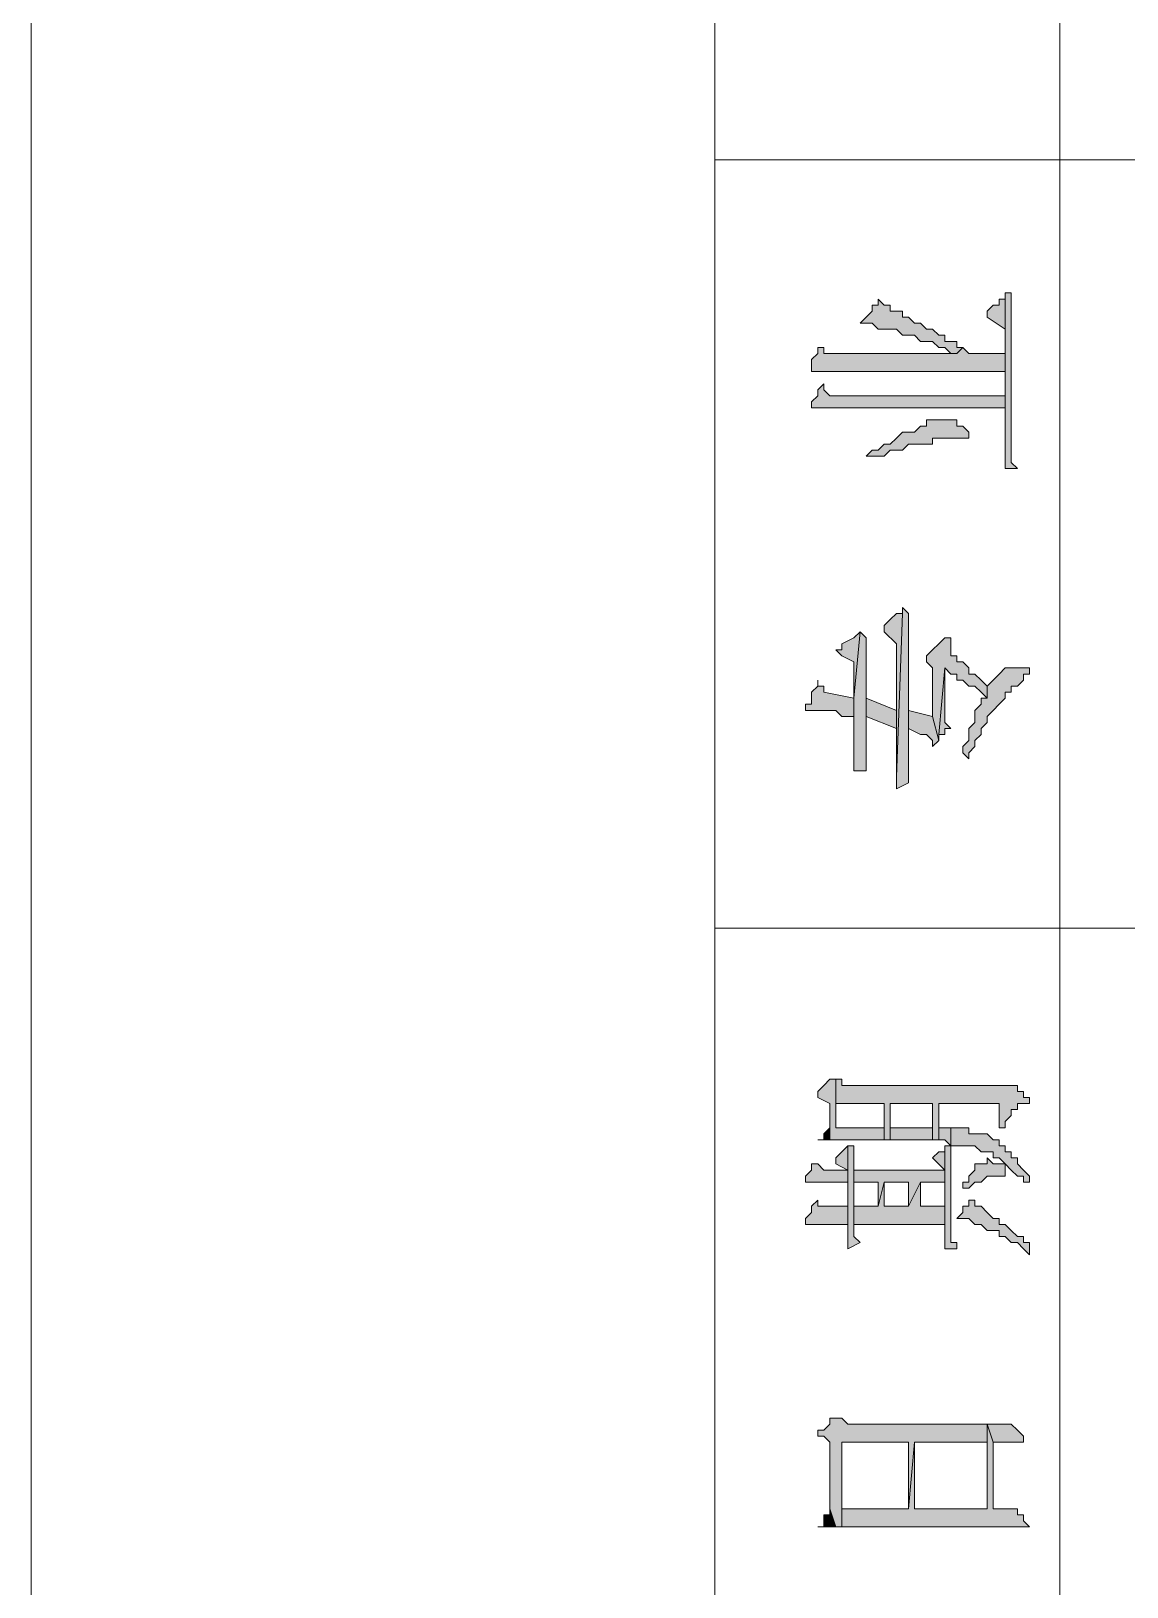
# Model space of a CAD drawing. Header units: millimetres. Extents: x 6 to 291, y 4 to 206.
# Drawn here: x 5.8 to 13.47, y 24.18 to 35.06 of the extents above; entities that cross this region are included whole.
import ezdxf

# ---------------------------------------------------------------- set-up
doc = ezdxf.new("R2010")
doc.units = ezdxf.units.MM
doc.layers.add('C00-00-00', color=7, linetype='Continuous')

msp = doc.modelspace()

# ---------------------------------------------------------------- hatches: boundary and pattern name
at = {"layer": 'C00-00-00'}
h = msp.add_hatch(color=256, dxfattribs=at)
h.dxf.hatch_style = 2
h.paths.add_polyline_path([(12.615333, 32.004006), (12.7, 32.004006), (12.657667, 32.046339), (12.657667, 33.231672), (12.615333, 33.231672), (12.615333, 33.189339)])
h = msp.add_hatch(color=256, dxfattribs=at)
h.dxf.hatch_style = 2
h.paths.add_polyline_path([(11.599333, 33.019997), (11.684, 33.019997), (11.726333, 32.977663), (11.768667, 32.977663), (11.811, 32.977663), (11.853333, 32.977663), (11.895667, 32.93533), (11.938, 32.93533), (11.980333, 32.93533), (12.022667, 32.892997), (12.065, 32.892997), (12.107333, 32.892997), (12.149667, 32.850663), (12.192, 32.850663), (12.234333, 32.80833), (12.276667, 32.80833), (12.319, 32.850663), (12.276667, 32.850663), (12.276667, 32.892997), (12.234333, 32.892997), (12.192, 32.892997), (12.192, 32.93533), (12.149667, 32.93533), (12.107333, 32.977663), (12.065, 32.977663), (12.022667, 33.019997), (11.980333, 33.019997), (11.938, 33.06233), (11.895667, 33.06233), (11.895667, 33.104663), (11.853333, 33.104663), (11.811, 33.104663), (11.811, 33.146997), (11.768667, 33.146997), (11.726333, 33.18933), (11.726333, 33.146997), (11.684, 33.146997), (11.684, 33.104663), (11.641667, 33.06233)])
h = msp.add_hatch(color=256, dxfattribs=at)
h.dxf.hatch_style = 2
h.paths.add_polyline_path([(12.488334, 33.104665), (12.488334, 33.062332), (12.615334, 32.977665), (12.615334, 32.046332), (12.615334, 33.189332), (12.573, 33.189332), (12.573, 33.146999), (12.530667, 33.146999)])
h = msp.add_hatch(color=256, dxfattribs=at)
h.dxf.hatch_style = 2
h.paths.add_polyline_path([(11.260667, 32.681338), (12.615334, 32.681338), (12.615334, 32.512005), (12.615334, 32.427338), (12.615334, 32.808338), (12.361334, 32.808338), (12.319, 32.850672), (12.276667, 32.808338), (11.387667, 32.808338), (11.345334, 32.808338), (11.345334, 32.850672), (11.303, 32.850672), (11.303, 32.808338), (11.260667, 32.766005), (11.260667, 32.723672)])
h = msp.add_hatch(color=256, dxfattribs=at)
h.dxf.hatch_style = 2
h.paths.add_polyline_path([(11.260667, 32.427333), (12.615334, 32.427333), (12.615334, 32.511999), (11.387667, 32.511999), (11.345334, 32.554333), (11.345334, 32.596666), (11.303, 32.554333), (11.303, 32.511999), (11.260667, 32.469666)])
h = msp.add_hatch(color=256, dxfattribs=at)
h.dxf.hatch_style = 2
h.paths.add_polyline_path([(11.641667, 32.088674), (11.684, 32.088674), (11.726333, 32.088674), (11.768667, 32.088674), (11.811, 32.131008), (11.853333, 32.131008), (11.895667, 32.131008), (11.938, 32.173341), (11.980333, 32.173341), (12.107333, 32.173341), (12.107333, 32.215674), (12.361333, 32.215674), (12.361333, 32.258008), (12.319, 32.300341), (12.276667, 32.300341), (12.276667, 32.342674), (12.065, 32.342674), (12.065, 32.300341), (12.022667, 32.300341), (11.980333, 32.258008), (11.938, 32.258008), (11.895667, 32.258008), (11.853333, 32.215674), (11.811, 32.173341), (11.768667, 32.173341), (11.726333, 32.131008), (11.684, 32.131008)])
h = msp.add_hatch(color=256, dxfattribs=at)
h.dxf.hatch_style = 2
h.paths.add_polyline_path([(11.768667, 30.861004), (11.853333, 30.776337), (11.853333, 29.845004), (11.895667, 30.988004), (11.853333, 30.988004), (11.811, 30.94567), (11.768667, 30.903337)])
h = msp.add_hatch(color=256, dxfattribs=at)
h.dxf.hatch_style = 2
h.paths.add_polyline_path([(11.853333, 29.760328), (11.938, 29.802661), (11.938, 30.987995), (11.895666, 31.030328), (11.895666, 30.987995), (11.853333, 29.844995)])
h = msp.add_hatch(color=256, dxfattribs=at)
h.dxf.hatch_style = 2
h.paths.add_polyline_path([(11.43, 30.734009), (11.472334, 30.691675), (11.557, 30.649342), (11.557, 30.395342), (11.599334, 30.861009), (11.557, 30.818675), (11.472334, 30.776342), (11.472334, 30.734009)])
h = msp.add_hatch(color=256, dxfattribs=at)
h.dxf.hatch_style = 2
h.paths.add_polyline_path([(11.557, 29.887339), (11.641667, 29.887339), (11.641667, 30.818672), (11.599333, 30.861006), (11.557, 30.395339)])
h = msp.add_hatch(color=256, dxfattribs=at)
h.dxf.hatch_style = 2
h.paths.add_polyline_path([(12.064999, 30.691666), (12.064999, 30.649333), (12.107333, 30.607), (12.107333, 30.268333), (12.149666, 30.099), (12.149666, 30.141333), (12.191999, 30.607), (12.234333, 30.564666), (12.276666, 30.564666), (12.276666, 30.522333), (12.318999, 30.522333), (12.361333, 30.48), (12.403666, 30.48), (12.445999, 30.437666), (12.488333, 30.395333), (12.488333, 30.48), (12.445999, 30.522333), (12.403666, 30.564666), (12.361333, 30.564666), (12.361333, 30.607), (12.318999, 30.649333), (12.276666, 30.649333), (12.276666, 30.691666), (12.234333, 30.691666), (12.234333, 30.734), (12.234333, 30.818666), (12.191999, 30.818666), (12.149666, 30.776333), (12.107333, 30.734)])
h = msp.add_hatch(color=256, dxfattribs=at)
h.dxf.hatch_style = 2
h.paths.add_polyline_path([(12.149666, 30.141329), (12.191999, 30.141329), (12.191999, 30.183662), (12.234333, 30.183662), (12.191999, 30.225995), (12.191999, 30.606995)])
h = msp.add_hatch(color=256, dxfattribs=at)
h.dxf.hatch_style = 2
h.paths.add_polyline_path([(12.319, 30.014334), (12.361334, 29.972001), (12.361334, 30.014334), (12.403667, 30.056667), (12.403667, 30.099001), (12.446, 30.141334), (12.446, 30.183667), (12.488334, 30.226001), (12.488334, 30.268334), (12.530667, 30.310667), (12.573, 30.353001), (12.615334, 30.395334), (12.615334, 30.437667), (12.657667, 30.437667), (12.657667, 30.480001), (12.7, 30.480001), (12.742334, 30.522334), (12.742334, 30.564667), (12.784667, 30.564667), (12.784667, 30.607001), (12.742334, 30.607001), (12.657667, 30.607001), (12.615334, 30.607001), (12.573, 30.564667), (12.530667, 30.522334), (12.488334, 30.480001), (12.488334, 30.437667), (12.488334, 30.480001), (12.488334, 30.395334), (12.446, 30.395334), (12.446, 30.353001), (12.403667, 30.310667), (12.403667, 30.268334), (12.403667, 30.226001), (12.361334, 30.183667), (12.361334, 30.141334), (12.361334, 30.099001), (12.319, 30.056667)])
h = msp.add_hatch(color=256, dxfattribs=at)
h.dxf.hatch_style = 2
h.paths.add_polyline_path([(11.218334, 30.310666), (11.303001, 30.310666), (11.345334, 30.310666), (11.430001, 30.310666), (11.472334, 30.268333), (11.514667, 30.268333), (11.557001, 30.268333), (11.557001, 29.929666), (11.557001, 30.395333), (11.345334, 30.437666), (11.345334, 30.479999), (11.303001, 30.479999), (11.303001, 30.522333), (11.303001, 30.479999), (11.260667, 30.437666), (11.260667, 30.395333), (11.260667, 30.352999), (11.218334, 30.352999)])
h = msp.add_hatch(color=256, dxfattribs=at)
h.dxf.hatch_style = 2
h.paths.add_polyline_path([(11.641667, 30.395334), (11.641667, 30.26834), (11.853333, 30.183671), (11.853333, 30.310666)])
h = msp.add_hatch(color=256, dxfattribs=at)
h.dxf.hatch_style = 2
h.paths.add_polyline_path([(11.938, 30.310666), (11.938, 30.183666), (12.022666, 30.141333), (12.065, 30.141333), (12.107333, 30.098999), (12.107333, 30.056666), (12.149666, 30.098999), (12.107333, 30.268333)])
h = msp.add_hatch(color=256, dxfattribs=at)
h.dxf.hatch_style = 2
h.paths.add_polyline_path([(11.303, 27.601335), (11.387667, 27.559002), (11.387667, 27.305002), (11.43, 27.305002), (11.768667, 27.305002), (11.768667, 27.389669), (11.514667, 27.389669), (11.472334, 27.389669), (11.43, 27.389669), (11.43, 27.559002), (11.43, 27.728335), (11.387667, 27.728335), (11.345334, 27.686002), (11.303, 27.643669)])
h = msp.add_hatch(color=256, dxfattribs=at)
h.dxf.hatch_style = 2
h.paths.add_polyline_path([(11.43, 27.72833), (11.43, 27.558997), (11.768667, 27.558997), (11.768667, 27.389663), (11.768667, 27.304997), (11.811, 27.304997), (11.811, 27.558997), (12.107334, 27.558997), (12.107334, 27.389663), (12.107334, 27.304997), (12.149667, 27.304997), (12.149667, 27.558997), (12.573, 27.558997), (12.573, 27.389663), (12.615334, 27.389663), (12.615334, 27.431997), (12.657667, 27.47433), (12.657667, 27.516663), (12.7, 27.516663), (12.7, 27.558997), (12.742334, 27.558997), (12.784667, 27.558997), (12.784667, 27.60133), (12.742334, 27.60133), (12.742334, 27.643663), (12.7, 27.643663), (12.7, 27.685997), (12.657667, 27.685997), (11.472334, 27.685997), (11.472334, 27.72833)])
h = msp.add_hatch(color=256, dxfattribs=at)
h.dxf.hatch_style = 2
h.paths.add_polyline_path([(11.811, 27.305003), (12.107333, 27.305003), (12.107333, 27.389672), (11.811, 27.389672), (11.811, 27.559009)])
h = msp.add_hatch(color=256, dxfattribs=at)
h.dxf.hatch_style = 2
h.paths.add_polyline_path([(12.149666, 27.305003), (12.191999, 27.305003), (12.234333, 27.26267), (12.234333, 27.38967), (12.191999, 27.38967), (12.149666, 27.38967), (12.149666, 27.559003)])
h = msp.add_hatch(color=256, dxfattribs=at)
h.dxf.hatch_style = 2
h.paths.add_polyline_path([(12.573, 27.389672), (12.573, 27.516666), (12.573, 27.47434)])
h = msp.add_hatch(color=256, dxfattribs=at)
h.dxf.hatch_style = 2
h.paths.add_polyline_path([(11.303, 27.305003), (11.387667, 27.305003), (11.387667, 27.432003), (11.387667, 27.38967), (11.345334, 27.347336), (11.345334, 27.305003)])
h = msp.add_hatch(color=256, dxfattribs=at)
h.dxf.hatch_style = 2
h.paths.add_polyline_path([(12.192001, 26.543002), (12.276667, 26.543002), (12.276667, 26.585335), (12.234334, 26.585335), (12.234334, 27.389669), (12.234334, 27.262669), (12.192001, 27.262669), (12.192001, 26.839335)])
h = msp.add_hatch(color=256, dxfattribs=at)
h.dxf.hatch_style = 2
h.paths.add_polyline_path([(12.234334, 27.389672), (12.234334, 27.262672), (12.276667, 27.262672), (12.361334, 27.262672), (12.403667, 27.262672), (12.446001, 27.220338), (12.488334, 27.220338), (12.530667, 27.220338), (12.530667, 27.178005), (12.573001, 27.178005), (12.615334, 27.135672), (12.657667, 27.093338), (12.700001, 27.051005), (12.742334, 27.051005), (12.742334, 27.008672), (12.784667, 27.008672), (12.784667, 27.051005), (12.742334, 27.093338), (12.700001, 27.135672), (12.700001, 27.178005), (12.657667, 27.178005), (12.657667, 27.220338), (12.615334, 27.220338), (12.615334, 27.262672), (12.573001, 27.262672), (12.573001, 27.305005), (12.530667, 27.305005), (12.488334, 27.347338), (12.446001, 27.347338), (12.361334, 27.347338), (12.361334, 27.389672)])
h = msp.add_hatch(color=256, dxfattribs=at)
h.dxf.hatch_style = 2
h.paths.add_polyline_path([(11.43, 27.178008), (11.43, 27.135675), (11.514667, 27.093342), (11.514667, 27.262675), (11.472334, 27.220342)])
h = msp.add_hatch(color=256, dxfattribs=at)
h.dxf.hatch_style = 2
h.paths.add_polyline_path([(11.514667, 26.543002), (11.599333, 26.585335), (11.557, 26.627669), (11.557, 27.262669), (11.514667, 27.262669), (11.514667, 27.093335), (11.514667, 26.585335)])
h = msp.add_hatch(color=256, dxfattribs=at)
h.dxf.hatch_style = 2
h.paths.add_polyline_path([(12.107333, 27.178008), (12.191999, 27.093342), (12.191999, 26.839342), (12.191999, 27.262675), (12.191999, 27.220342), (12.149666, 27.220342)])
h = msp.add_hatch(color=256, dxfattribs=at)
h.dxf.hatch_style = 2
h.paths.add_polyline_path([(11.218334, 27.008671), (11.514667, 27.008671), (11.514667, 26.839338), (11.514667, 26.627671), (11.514667, 27.093338), (11.345334, 27.093338), (11.303001, 27.135671), (11.260667, 27.135671), (11.260667, 27.093338), (11.218334, 27.051004)])
h = msp.add_hatch(color=256, dxfattribs=at)
h.dxf.hatch_style = 2
h.paths.add_polyline_path([(12.319, 26.966329), (12.361334, 26.966329), (12.403667, 27.008662), (12.446, 27.008662), (12.488334, 27.050995), (12.530667, 27.050995), (12.615334, 27.050995), (12.615334, 27.093329), (12.615334, 27.135662), (12.573, 27.135662), (12.530667, 27.135662), (12.488334, 27.177995), (12.488334, 27.135662), (12.446, 27.135662), (12.403667, 27.135662), (12.403667, 27.093329), (12.361334, 27.050995), (12.361334, 27.008662), (12.319, 27.008662)])
h = msp.add_hatch(color=256, dxfattribs=at)
h.dxf.hatch_style = 2
h.paths.add_polyline_path([(11.557, 27.09334), (11.557, 26.71234), (11.557, 27.008673), (11.726333, 27.008673), (11.726333, 26.83934), (11.768667, 27.008673), (11.938, 27.008673), (11.938, 26.83934), (12.022667, 27.008673), (12.192, 27.008673), (12.192, 27.09334)])
h = msp.add_hatch(color=256, dxfattribs=at)
h.dxf.hatch_style = 2
h.paths.add_polyline_path([(11.557, 26.712339), (12.192, 26.712339), (12.192, 26.585339), (12.192, 26.839339), (12.022667, 26.839339), (12.022667, 27.008672), (11.938, 26.839339), (11.768667, 26.839339), (11.768667, 27.008672), (11.726333, 26.839339), (11.557, 26.839339), (11.557, 27.008672)])
h = msp.add_hatch(color=256, dxfattribs=at)
h.dxf.hatch_style = 2
h.paths.add_polyline_path([(11.218334, 26.712339), (11.514667, 26.712339), (11.514667, 26.839339), (11.345334, 26.839339), (11.303001, 26.839339), (11.303001, 26.881672), (11.260667, 26.839339), (11.260667, 26.797006), (11.218334, 26.754672)])
h = msp.add_hatch(color=256, dxfattribs=at)
h.dxf.hatch_style = 2
h.paths.add_polyline_path([(12.276667, 26.754665), (12.319001, 26.754665), (12.361334, 26.754665), (12.403667, 26.712332), (12.446001, 26.712332), (12.488334, 26.669999), (12.530667, 26.669999), (12.573001, 26.669999), (12.573001, 26.627665), (12.615334, 26.627665), (12.657667, 26.585332), (12.700001, 26.585332), (12.742334, 26.542999), (12.784667, 26.500665), (12.784667, 26.542999), (12.784667, 26.585332), (12.742334, 26.585332), (12.742334, 26.627665), (12.700001, 26.627665), (12.657667, 26.669999), (12.615334, 26.712332), (12.573001, 26.712332), (12.573001, 26.754665), (12.530667, 26.754665), (12.488334, 26.796999), (12.446001, 26.839332), (12.403667, 26.839332), (12.403667, 26.881665), (12.361334, 26.881665), (12.361334, 26.839332), (12.319001, 26.839332), (12.319001, 26.796999)])
h = msp.add_hatch(color=256, dxfattribs=at)
h.dxf.hatch_style = 2
h.paths.add_polyline_path([(11.303, 25.230663), (11.345334, 25.230663), (11.387667, 25.188329), (11.387667, 24.722663), (11.43, 24.595663), (11.472334, 24.595663), (11.472334, 25.188329), (11.938, 25.188329), (11.938, 24.722663), (11.980334, 25.188329), (12.488334, 25.188329), (12.488334, 24.722663), (12.488334, 25.315329), (11.514667, 25.315329), (11.472334, 25.357663), (11.43, 25.357663), (11.387667, 25.357663), (11.387667, 25.315329), (11.345334, 25.272996), (11.303, 25.272996)])
h = msp.add_hatch(color=256, dxfattribs=at)
h.dxf.hatch_style = 2
h.paths.add_polyline_path([(11.472334, 24.595672), (12.784667, 24.595672), (12.742334, 24.638006), (12.742334, 24.680339), (12.7, 24.680339), (12.7, 24.722672), (12.530667, 24.722672), (12.530667, 25.188339), (12.488334, 25.315339), (12.488334, 24.722672), (11.980334, 24.722672), (11.980334, 25.188339), (11.938, 24.722672), (11.472334, 24.722672), (11.472334, 25.188339)])
h = msp.add_hatch(color=256, dxfattribs=at)
h.dxf.hatch_style = 2
h.paths.add_polyline_path([(12.488334, 25.315331), (12.530667, 25.188331), (12.742334, 25.188331), (12.742334, 25.230665), (12.7, 25.272998), (12.657667, 25.315331)])
h = msp.add_hatch(color=256, dxfattribs=at)
h.dxf.hatch_style = 2
h.paths.add_polyline_path([(11.303, 24.595672), (11.43, 24.595672), (11.387667, 24.722672), (11.387667, 24.680339), (11.345334, 24.680339), (11.345334, 24.638006), (11.345334, 24.595672)])

# ---------------------------------------------------------------- linework, layer by layer
at = {"layer": 'C00-00-00', "lineweight": 15}
for points in [[(291.126319, 205.740002), (5.799667, 205.740002), (5.799667, 3.979343), (291.126319, 3.979343)], [(10.583333, 28.786663), (10.583333, 48.810328)], [(12.996333, 28.786663), (12.996333, 48.810328)], [(17.779999, 34.162999), (10.583333, 34.162999)], [(10.583333, 8.762999), (10.583333, 28.786663)], [(17.779999, 28.786663), (10.583333, 28.786663)], [(17.779999, 28.786663), (10.583333, 28.786663)], [(12.996333, 8.762999), (12.996333, 28.786663)]]:
    msp.add_lwpolyline(points, dxfattribs=at)
at = {"layer": 'C00-00-00', "lineweight": 13}
for points in [[(12.615333, 32.004006), (12.7, 32.004006), (12.657667, 32.046339), (12.657667, 33.231672), (12.615333, 33.231672), (12.615333, 33.189339)], [(11.599333, 33.019997), (11.684, 33.019997), (11.726333, 32.977663), (11.768667, 32.977663), (11.811, 32.977663), (11.853333, 32.977663), (11.895667, 32.93533), (11.938, 32.93533), (11.980333, 32.93533), (12.022667, 32.892997), (12.065, 32.892997), (12.107333, 32.892997), (12.149667, 32.850663), (12.192, 32.850663), (12.234333, 32.80833), (12.276667, 32.80833), (12.319, 32.850663), (12.276667, 32.850663), (12.276667, 32.892997), (12.234333, 32.892997), (12.192, 32.892997), (12.192, 32.93533), (12.149667, 32.93533), (12.107333, 32.977663), (12.065, 32.977663), (12.022667, 33.019997), (11.980333, 33.019997), (11.938, 33.06233), (11.895667, 33.06233), (11.895667, 33.104663), (11.853333, 33.104663), (11.811, 33.104663), (11.811, 33.146997), (11.768667, 33.146997), (11.726333, 33.18933), (11.726333, 33.146997), (11.684, 33.146997), (11.684, 33.104663), (11.641667, 33.06233)], [(12.488334, 33.104665), (12.488334, 33.062332), (12.615334, 32.977665), (12.615334, 32.046332), (12.615334, 33.189332), (12.573, 33.189332), (12.573, 33.146999), (12.530667, 33.146999)], [(11.260667, 32.681338), (12.615334, 32.681338), (12.615334, 32.512005), (12.615334, 32.427338), (12.615334, 32.808338), (12.361334, 32.808338), (12.319, 32.850672), (12.276667, 32.808338), (11.387667, 32.808338), (11.345334, 32.808338), (11.345334, 32.850672), (11.303, 32.850672), (11.303, 32.808338), (11.260667, 32.766005), (11.260667, 32.723672)], [(11.260667, 32.427333), (12.615334, 32.427333), (12.615334, 32.511999), (11.387667, 32.511999), (11.345334, 32.554333), (11.345334, 32.596666), (11.303, 32.554333), (11.303, 32.511999), (11.260667, 32.469666)], [(11.641667, 32.088674), (11.684, 32.088674), (11.726333, 32.088674), (11.768667, 32.088674), (11.811, 32.131008), (11.853333, 32.131008), (11.895667, 32.131008), (11.938, 32.173341), (11.980333, 32.173341), (12.107333, 32.173341), (12.107333, 32.215674), (12.361333, 32.215674), (12.361333, 32.258008), (12.319, 32.300341), (12.276667, 32.300341), (12.276667, 32.342674), (12.065, 32.342674), (12.065, 32.300341), (12.022667, 32.300341), (11.980333, 32.258008), (11.938, 32.258008), (11.895667, 32.258008), (11.853333, 32.215674), (11.811, 32.173341), (11.768667, 32.173341), (11.726333, 32.131008), (11.684, 32.131008)], [(11.768667, 30.861004), (11.853333, 30.776337), (11.853333, 29.845004), (11.895667, 30.988004), (11.853333, 30.988004), (11.811, 30.94567), (11.768667, 30.903337)], [(11.853333, 29.760328), (11.938, 29.802661), (11.938, 30.987995), (11.895666, 31.030328), (11.895666, 30.987995), (11.853333, 29.844995)], [(11.43, 30.734009), (11.472334, 30.691675), (11.557, 30.649342), (11.557, 30.395342), (11.599334, 30.861009), (11.557, 30.818675), (11.472334, 30.776342), (11.472334, 30.734009)], [(11.557, 29.887339), (11.641667, 29.887339), (11.641667, 30.818672), (11.599333, 30.861006), (11.557, 30.395339)], [(12.064999, 30.691666), (12.064999, 30.649333), (12.107333, 30.607), (12.107333, 30.268333), (12.149666, 30.099), (12.149666, 30.141333), (12.191999, 30.607), (12.234333, 30.564666), (12.276666, 30.564666), (12.276666, 30.522333), (12.318999, 30.522333), (12.361333, 30.48), (12.403666, 30.48), (12.445999, 30.437666), (12.488333, 30.395333), (12.488333, 30.48), (12.445999, 30.522333), (12.403666, 30.564666), (12.361333, 30.564666), (12.361333, 30.607), (12.318999, 30.649333), (12.276666, 30.649333), (12.276666, 30.691666), (12.234333, 30.691666), (12.234333, 30.734), (12.234333, 30.818666), (12.191999, 30.818666), (12.149666, 30.776333), (12.107333, 30.734)], [(12.149666, 30.141329), (12.191999, 30.141329), (12.191999, 30.183662), (12.234333, 30.183662), (12.191999, 30.225995), (12.191999, 30.606995)], [(12.319, 30.014334), (12.361334, 29.972001), (12.361334, 30.014334), (12.403667, 30.056667), (12.403667, 30.099001), (12.446, 30.141334), (12.446, 30.183667), (12.488334, 30.226001), (12.488334, 30.268334), (12.530667, 30.310667), (12.573, 30.353001), (12.615334, 30.395334), (12.615334, 30.437667), (12.657667, 30.437667), (12.657667, 30.480001), (12.7, 30.480001), (12.742334, 30.522334), (12.742334, 30.564667), (12.784667, 30.564667), (12.784667, 30.607001), (12.742334, 30.607001), (12.657667, 30.607001), (12.615334, 30.607001), (12.573, 30.564667), (12.530667, 30.522334), (12.488334, 30.480001), (12.488334, 30.437667), (12.488334, 30.480001), (12.488334, 30.395334), (12.446, 30.395334), (12.446, 30.353001), (12.403667, 30.310667), (12.403667, 30.268334), (12.403667, 30.226001), (12.361334, 30.183667), (12.361334, 30.141334), (12.361334, 30.099001), (12.319, 30.056667)], [(11.218334, 30.310666), (11.303001, 30.310666), (11.345334, 30.310666), (11.430001, 30.310666), (11.472334, 30.268333), (11.514667, 30.268333), (11.557001, 30.268333), (11.557001, 29.929666), (11.557001, 30.395333), (11.345334, 30.437666), (11.345334, 30.479999), (11.303001, 30.479999), (11.303001, 30.522333), (11.303001, 30.479999), (11.260667, 30.437666), (11.260667, 30.395333), (11.260667, 30.352999), (11.218334, 30.352999)], [(11.641667, 30.395334), (11.641667, 30.26834), (11.853333, 30.183671), (11.853333, 30.310666)], [(11.938, 30.310666), (11.938, 30.183666), (12.022666, 30.141333), (12.065, 30.141333), (12.107333, 30.098999), (12.107333, 30.056666), (12.149666, 30.098999), (12.107333, 30.268333)], [(11.303, 27.601335), (11.387667, 27.559002), (11.387667, 27.305002), (11.43, 27.305002), (11.768667, 27.305002), (11.768667, 27.389669), (11.514667, 27.389669), (11.472334, 27.389669), (11.43, 27.389669), (11.43, 27.559002), (11.43, 27.728335), (11.387667, 27.728335), (11.345334, 27.686002), (11.303, 27.643669)], [(11.43, 27.72833), (11.43, 27.558997), (11.768667, 27.558997), (11.768667, 27.389663), (11.768667, 27.304997), (11.811, 27.304997), (11.811, 27.558997), (12.107334, 27.558997), (12.107334, 27.389663), (12.107334, 27.304997), (12.149667, 27.304997), (12.149667, 27.558997), (12.573, 27.558997), (12.573, 27.389663), (12.615334, 27.389663), (12.615334, 27.431997), (12.657667, 27.47433), (12.657667, 27.516663), (12.7, 27.516663), (12.7, 27.558997), (12.742334, 27.558997), (12.784667, 27.558997), (12.784667, 27.60133), (12.742334, 27.60133), (12.742334, 27.643663), (12.7, 27.643663), (12.7, 27.685997), (12.657667, 27.685997), (11.472334, 27.685997), (11.472334, 27.72833)], [(11.811, 27.305003), (12.107333, 27.305003), (12.107333, 27.389672), (11.811, 27.389672), (11.811, 27.559009)], [(12.149666, 27.305003), (12.191999, 27.305003), (12.234333, 27.26267), (12.234333, 27.38967), (12.191999, 27.38967), (12.149666, 27.38967), (12.149666, 27.559003)], [(12.573, 27.389672), (12.573, 27.516666), (12.573, 27.47434)], [(11.303, 27.305003), (11.387667, 27.305003), (11.387667, 27.432003), (11.387667, 27.38967), (11.345334, 27.347336), (11.345334, 27.305003)], [(12.192001, 26.543002), (12.276667, 26.543002), (12.276667, 26.585335), (12.234334, 26.585335), (12.234334, 27.389669), (12.234334, 27.262669), (12.192001, 27.262669), (12.192001, 26.839335)], [(12.234334, 27.389672), (12.234334, 27.262672), (12.276667, 27.262672), (12.361334, 27.262672), (12.403667, 27.262672), (12.446001, 27.220338), (12.488334, 27.220338), (12.530667, 27.220338), (12.530667, 27.178005), (12.573001, 27.178005), (12.615334, 27.135672), (12.657667, 27.093338), (12.700001, 27.051005), (12.742334, 27.051005), (12.742334, 27.008672), (12.784667, 27.008672), (12.784667, 27.051005), (12.742334, 27.093338), (12.700001, 27.135672), (12.700001, 27.178005), (12.657667, 27.178005), (12.657667, 27.220338), (12.615334, 27.220338), (12.615334, 27.262672), (12.573001, 27.262672), (12.573001, 27.305005), (12.530667, 27.305005), (12.488334, 27.347338), (12.446001, 27.347338), (12.361334, 27.347338), (12.361334, 27.389672)], [(11.43, 27.178008), (11.43, 27.135675), (11.514667, 27.093342), (11.514667, 27.262675), (11.472334, 27.220342)], [(11.514667, 26.543002), (11.599333, 26.585335), (11.557, 26.627669), (11.557, 27.262669), (11.514667, 27.262669), (11.514667, 27.093335), (11.514667, 26.585335)], [(12.107333, 27.178008), (12.191999, 27.093342), (12.191999, 26.839342), (12.191999, 27.262675), (12.191999, 27.220342), (12.149666, 27.220342)], [(11.218334, 27.008671), (11.514667, 27.008671), (11.514667, 26.839338), (11.514667, 26.627671), (11.514667, 27.093338), (11.345334, 27.093338), (11.303001, 27.135671), (11.260667, 27.135671), (11.260667, 27.093338), (11.218334, 27.051004)], [(12.319, 26.966329), (12.361334, 26.966329), (12.403667, 27.008662), (12.446, 27.008662), (12.488334, 27.050995), (12.530667, 27.050995), (12.615334, 27.050995), (12.615334, 27.093329), (12.615334, 27.135662), (12.573, 27.135662), (12.530667, 27.135662), (12.488334, 27.177995), (12.488334, 27.135662), (12.446, 27.135662), (12.403667, 27.135662), (12.403667, 27.093329), (12.361334, 27.050995), (12.361334, 27.008662), (12.319, 27.008662)], [(11.557, 27.09334), (11.557, 26.71234), (11.557, 27.008673), (11.726333, 27.008673), (11.726333, 26.83934), (11.768667, 27.008673), (11.938, 27.008673), (11.938, 26.83934), (12.022667, 27.008673), (12.192, 27.008673), (12.192, 27.09334)], [(11.557, 26.712339), (12.192, 26.712339), (12.192, 26.585339), (12.192, 26.839339), (12.022667, 26.839339), (12.022667, 27.008672), (11.938, 26.839339), (11.768667, 26.839339), (11.768667, 27.008672), (11.726333, 26.839339), (11.557, 26.839339), (11.557, 27.008672)], [(11.218334, 26.712339), (11.514667, 26.712339), (11.514667, 26.839339), (11.345334, 26.839339), (11.303001, 26.839339), (11.303001, 26.881672), (11.260667, 26.839339), (11.260667, 26.797006), (11.218334, 26.754672)], [(12.276667, 26.754665), (12.319001, 26.754665), (12.361334, 26.754665), (12.403667, 26.712332), (12.446001, 26.712332), (12.488334, 26.669999), (12.530667, 26.669999), (12.573001, 26.669999), (12.573001, 26.627665), (12.615334, 26.627665), (12.657667, 26.585332), (12.700001, 26.585332), (12.742334, 26.542999), (12.784667, 26.500665), (12.784667, 26.542999), (12.784667, 26.585332), (12.742334, 26.585332), (12.742334, 26.627665), (12.700001, 26.627665), (12.657667, 26.669999), (12.615334, 26.712332), (12.573001, 26.712332), (12.573001, 26.754665), (12.530667, 26.754665), (12.488334, 26.796999), (12.446001, 26.839332), (12.403667, 26.839332), (12.403667, 26.881665), (12.361334, 26.881665), (12.361334, 26.839332), (12.319001, 26.839332), (12.319001, 26.796999)], [(11.303, 25.230663), (11.345334, 25.230663), (11.387667, 25.188329), (11.387667, 24.722663), (11.43, 24.595663), (11.472334, 24.595663), (11.472334, 25.188329), (11.938, 25.188329), (11.938, 24.722663), (11.980334, 25.188329), (12.488334, 25.188329), (12.488334, 24.722663), (12.488334, 25.315329), (11.514667, 25.315329), (11.472334, 25.357663), (11.43, 25.357663), (11.387667, 25.357663), (11.387667, 25.315329), (11.345334, 25.272996), (11.303, 25.272996)], [(11.472334, 24.595672), (12.784667, 24.595672), (12.742334, 24.638006), (12.742334, 24.680339), (12.7, 24.680339), (12.7, 24.722672), (12.530667, 24.722672), (12.530667, 25.188339), (12.488334, 25.315339), (12.488334, 24.722672), (11.980334, 24.722672), (11.980334, 25.188339), (11.938, 24.722672), (11.472334, 24.722672), (11.472334, 25.188339)], [(12.488334, 25.315331), (12.530667, 25.188331), (12.742334, 25.188331), (12.742334, 25.230665), (12.7, 25.272998), (12.657667, 25.315331)], [(11.303, 24.595672), (11.43, 24.595672), (11.387667, 24.722672), (11.387667, 24.680339), (11.345334, 24.680339), (11.345334, 24.638006), (11.345334, 24.595672)]]:
    msp.add_lwpolyline(points, close=True, dxfattribs=at)

doc.saveas('drawing.dxf')
